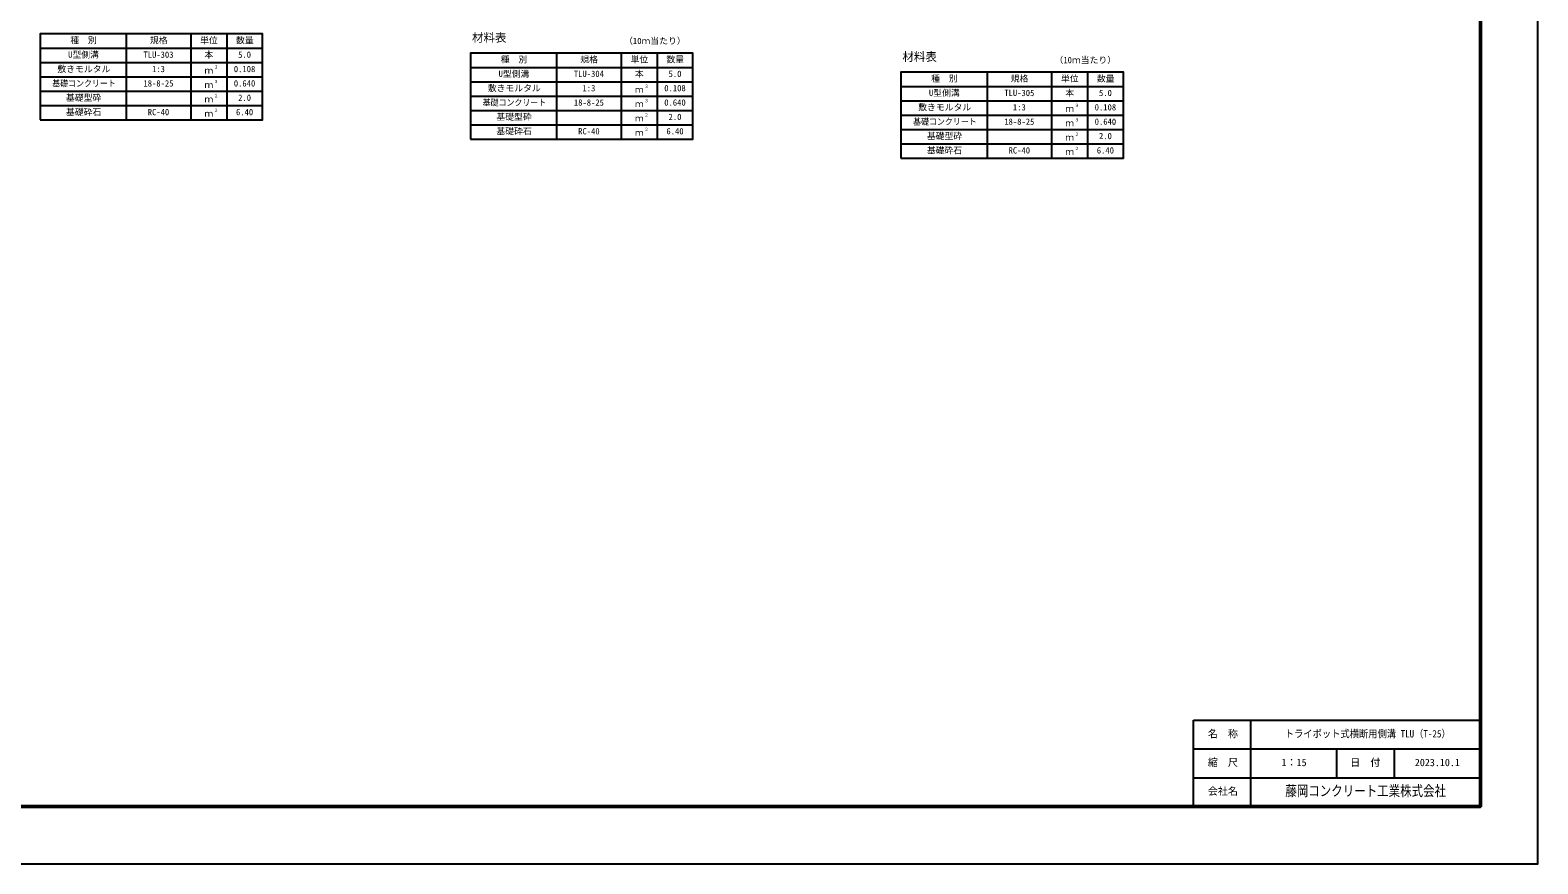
# Model space of a CAD drawing. Units: millimetres, scale not verified. Extents: x -12600 to 12600, y -4455 to 4455.
# Drawn here: x 4719 to 12600, y -4455 to -100 of the extents above; entities that cross this region are included whole.
import ezdxf
from ezdxf.enums import TextEntityAlignment as Align

# ---------------------------------------------------------------- set-up
doc = ezdxf.new("R2010")
doc.units = ezdxf.units.MM
doc.header["$LTSCALE"] = 15
for name, color, linetype, lineweight in [('0-1_Defpoints', 5, 'Continuous', 25), ('0-3_HYO', 3, 'Continuous', 25), ('0-4_HYO2', 4, 'Continuous', 25), ('0-7_TXT', 7, 'Continuous', 25), ('0-8_WAKU', 3, 'Continuous', 25), ('0-9_WAKU-LINE', 7, 'Continuous', 25)]:
    doc.layers.add(name, color=color, linetype=linetype, lineweight=lineweight)
doc.layers.add('0-A_WAKU-TXT', color=7, linetype='Continuous')
doc.styles.add('ＭＳ ゴシック', font='')
doc.styles.get('ＭＳ ゴシック').set_extended_font_data('MS Gothic')

msp = doc.modelspace()

# ---------------------------------------------------------------- linework, layer by layer
at = {"layer": '0-1_Defpoints'}
msp.add_lwpolyline([(0, -4455), (12600, -4455), (12600, 4455), (0, 4455)], close=True, dxfattribs=at)
at = {"layer": '0-3_HYO'}
for p, q in [((5220.87, -118.88), (5220.87, -568.88)), ((5558.37, -118.88), (5558.37, -568.88)), ((5745.87, -118.88), (5745.87, -568.88)), ((4770.87, -193.88), (5933.37, -193.88)), ((7470.87, -218.88), (7470.87, -668.88)), ((7808.37, -218.88), (7808.37, -668.88)), ((7995.87, -218.88), (7995.87, -668.88)), ((7020.87, -293.88), (8183.37, -293.88)), ((9270.87, -393.88), (10433.37, -393.88)), ((9720.87, -318.88), (9720.87, -768.88)), ((10058.37, -318.88), (10058.37, -768.88)), ((10245.87, -318.88), (10245.87, -768.88))]:
    msp.add_line(p, q, dxfattribs=at)
for points in [[(4770.87, -568.88), (5933.37, -568.88), (5933.37, -118.88), (4770.87, -118.88)], [(7020.87, -668.88), (8183.37, -668.88), (8183.37, -218.88), (7020.87, -218.88)], [(9270.87, -768.88), (10433.37, -768.88), (10433.37, -318.88), (9270.87, -318.88)]]:
    msp.add_lwpolyline(points, close=True, dxfattribs=at)
at = {"layer": '0-4_HYO2'}
for p, q in [((4770.87, -268.88), (5933.37, -268.88)), ((4770.87, -343.88), (5933.37, -343.88)), ((7020.87, -368.88), (8183.37, -368.88)), ((4770.87, -418.88), (5933.37, -418.88)), ((7020.87, -443.88), (8183.37, -443.88)), ((9270.87, -468.88), (10433.37, -468.88)), ((4770.87, -493.88), (5933.37, -493.88)), ((7020.87, -518.88), (8183.37, -518.88)), ((9270.87, -543.88), (10433.37, -543.88)), ((7020.87, -593.88), (8183.37, -593.88)), ((9270.87, -618.88), (10433.37, -618.88)), ((9270.87, -693.88), (10433.37, -693.88))]:
    msp.add_line(p, q, dxfattribs=at)
at = {"layer": '0-8_WAKU'}
for p, q in [((10800, -3705), (12300, -3705)), ((10800, -4155), (10800, -3705))]:
    msp.add_line(p, q, dxfattribs=at)
at = {"layer": '0-8_WAKU', "lineweight": 50}
msp.add_lwpolyline([(300, -4155), (12300, -4155), (12300, 4155), (300, 4155)], close=True, dxfattribs=at)
at = {"layer": '0-9_WAKU-LINE'}
for p, q in [((11100, -4155), (11100, -3705)), ((10800, -3855), (12300, -3855)), ((11550, -4005), (11550, -3855)), ((11850, -4005), (11850, -3855)), ((10800, -4005), (12300, -4005))]:
    msp.add_line(p, q, dxfattribs=at)

# ---------------------------------------------------------------- texts
at = {"layer": '0-7_TXT', "style": 'ＭＳ ゴシック'}
for s, height, p in [('種\u3000別', 32.99, (4928.37, -178.88)), ('規格', 32.99, (5344.62, -178.88)), ('単位', 32.99, (5607.12, -178.88)), ('数量', 32.99, (5794.62, -178.88)), ('材料表', 43.99, (7028.37, -173.88)), ('（10ｍ当たり）', 32.99, (7823.37, -182.13)), ('U型側溝', 32.99, (4917.12, -253.88)), ('TLU-303', 32.99, (5310.87, -253.88)), ('本', 32.99, (5629.62, -253.88)), ('5.0', 32.99, (5805.87, -253.88)), ('種\u3000別', 32.99, (7178.37, -278.88)), ('規格', 32.99, (7594.62, -278.88)), ('単位', 32.99, (7857.12, -278.88)), ('数量', 32.99, (8044.62, -278.88)), ('材料表', 43.99, (9278.37, -273.88)), ('（10ｍ当たり）', 32.99, (10073.37, -282.13)), ('敷きモルタル', 32.99, (4860.87, -328.88)), ('1:3', 32.99, (5355.87, -328.88)), ('ｍ', 32.99, (5629.62, -336.38)), ('３', 16.5, (5678.78, -306.1)), ('0.108', 32.99, (5783.37, -328.88)), ('U型側溝', 32.99, (7167.12, -353.88)), ('TLU-304', 32.99, (7560.87, -353.88)), ('本', 32.99, (7879.62, -353.88)), ('5.0', 32.99, (8055.87, -353.88)), ('18-8-25', 32.99, (5310.87, -403.88)), ('ｍ', 32.99, (5629.62, -411.38)), ('３', 16.5, (5678.78, -381.1)), ('0.640', 32.99, (5783.37, -403.88)), ('敷きモルタル', 32.99, (7110.87, -428.88)), ('1:3', 32.99, (7605.87, -428.88)), ('３', 16.5, (7928.78, -406.1)), ('0.108', 32.99, (8033.37, -428.88)), ('種\u3000別', 32.99, (9428.37, -378.88)), ('規格', 32.99, (9844.62, -378.88)), ('単位', 32.99, (10107.12, -378.88)), ('数量', 32.99, (10294.62, -378.88)), ('基礎型砕', 32.99, (4905.87, -478.88)), ('ｍ', 32.99, (5629.62, -486.38)), ('２', 16.5, (5678.78, -456.1)), ('2.0', 32.99, (5805.87, -478.88)), ('18-8-25', 32.99, (7560.87, -503.88)), ('ｍ', 32.99, (7879.62, -436.38)), ('３', 16.5, (7928.78, -481.1)), ('0.640', 32.99, (8033.37, -503.88)), ('U型側溝', 32.99, (9417.12, -453.88)), ('TLU-305', 32.99, (9810.87, -453.88)), ('本', 32.99, (10129.62, -453.88)), ('5.0', 32.99, (10305.87, -453.88)), ('基礎砕石', 32.99, (4905.87, -553.88)), ('RC-40', 32.99, (5333.37, -553.88)), ('ｍ', 32.99, (5629.62, -561.38)), ('２', 16.5, (5678.78, -531.1)), ('6.40', 32.99, (5794.62, -553.88)), ('基礎型砕', 32.99, (7155.87, -578.88)), ('ｍ', 32.99, (7879.62, -511.38)), ('ｍ', 32.99, (7879.62, -586.38)), ('２', 16.5, (7928.78, -556.1)), ('2.0', 32.99, (8055.87, -578.88)), ('敷きモルタル', 32.99, (9360.87, -528.88)), ('1:3', 32.99, (9855.87, -528.88)), ('ｍ', 32.99, (10129.62, -536.38)), ('３', 16.5, (10178.78, -506.1)), ('0.108', 32.99, (10283.37, -528.88)), ('基礎砕石', 32.99, (7155.87, -653.88)), ('RC-40', 32.99, (7583.37, -653.88)), ('ｍ', 32.99, (7879.62, -661.38)), ('２', 16.5, (7928.78, -631.1)), ('6.40', 32.99, (8044.62, -653.88)), ('18-8-25', 32.99, (9810.87, -603.88)), ('ｍ', 32.99, (10129.62, -611.38)), ('３', 16.5, (10178.78, -581.1)), ('0.640', 32.99, (10283.37, -603.88)), ('基礎型砕', 32.99, (9405.87, -678.88)), ('基礎砕石', 32.99, (9405.87, -753.88)), ('ｍ', 32.99, (10129.62, -686.38)), ('２', 16.5, (10178.78, -656.1)), ('2.0', 32.99, (10305.87, -678.88)), ('RC-40', 32.99, (9833.37, -753.88)), ('ｍ', 32.99, (10129.62, -761.38)), ('２', 16.5, (10178.78, -731.1)), ('6.40', 32.99, (10294.62, -753.88))]:
    msp.add_text(s, height=height, dxfattribs=at).set_placement(p, align=Align.BOTTOM_LEFT)
at = {"layer": '0-7_TXT', "style": 'ＭＳ ゴシック', "width": 0.9}
for p in [(4833.87, -403.88), (7083.87, -503.88), (9333.87, -603.88)]:
    msp.add_text('基礎コンクリート', height=32.99, dxfattribs=at).set_placement(p, align=Align.BOTTOM_LEFT)
at = {"layer": '0-A_WAKU-TXT', "style": 'ＭＳ ゴシック'}
for s, p in [('名\u3000称', (10874.93, -3806.25)), ('縮\u3000尺', (10874.93, -3956.25)), ('1：15', (11260.12, -3956.25)), ('日\u3000付', (11618.92, -3956.25)), ('2023.10.1', (11956.88, -3956.25)), ('会社名', (10874.93, -4106.25))]:
    msp.add_text(s, height=38.49, dxfattribs=at).set_placement(p, align=Align.BOTTOM_LEFT)
for s, height, width, p in [('トライポット式横断用側溝 TLU（T-25）', 38.49, 0.9, (11277, -3806.25)), ('藤岡コンクリート工業株式会社', 54.99, 0.8, (11280, -4117.5))]:
    msp.add_text(s, height=height, dxfattribs=dict(at, width=width)).set_placement(p, align=Align.BOTTOM_LEFT)

doc.saveas('drawing.dxf')
